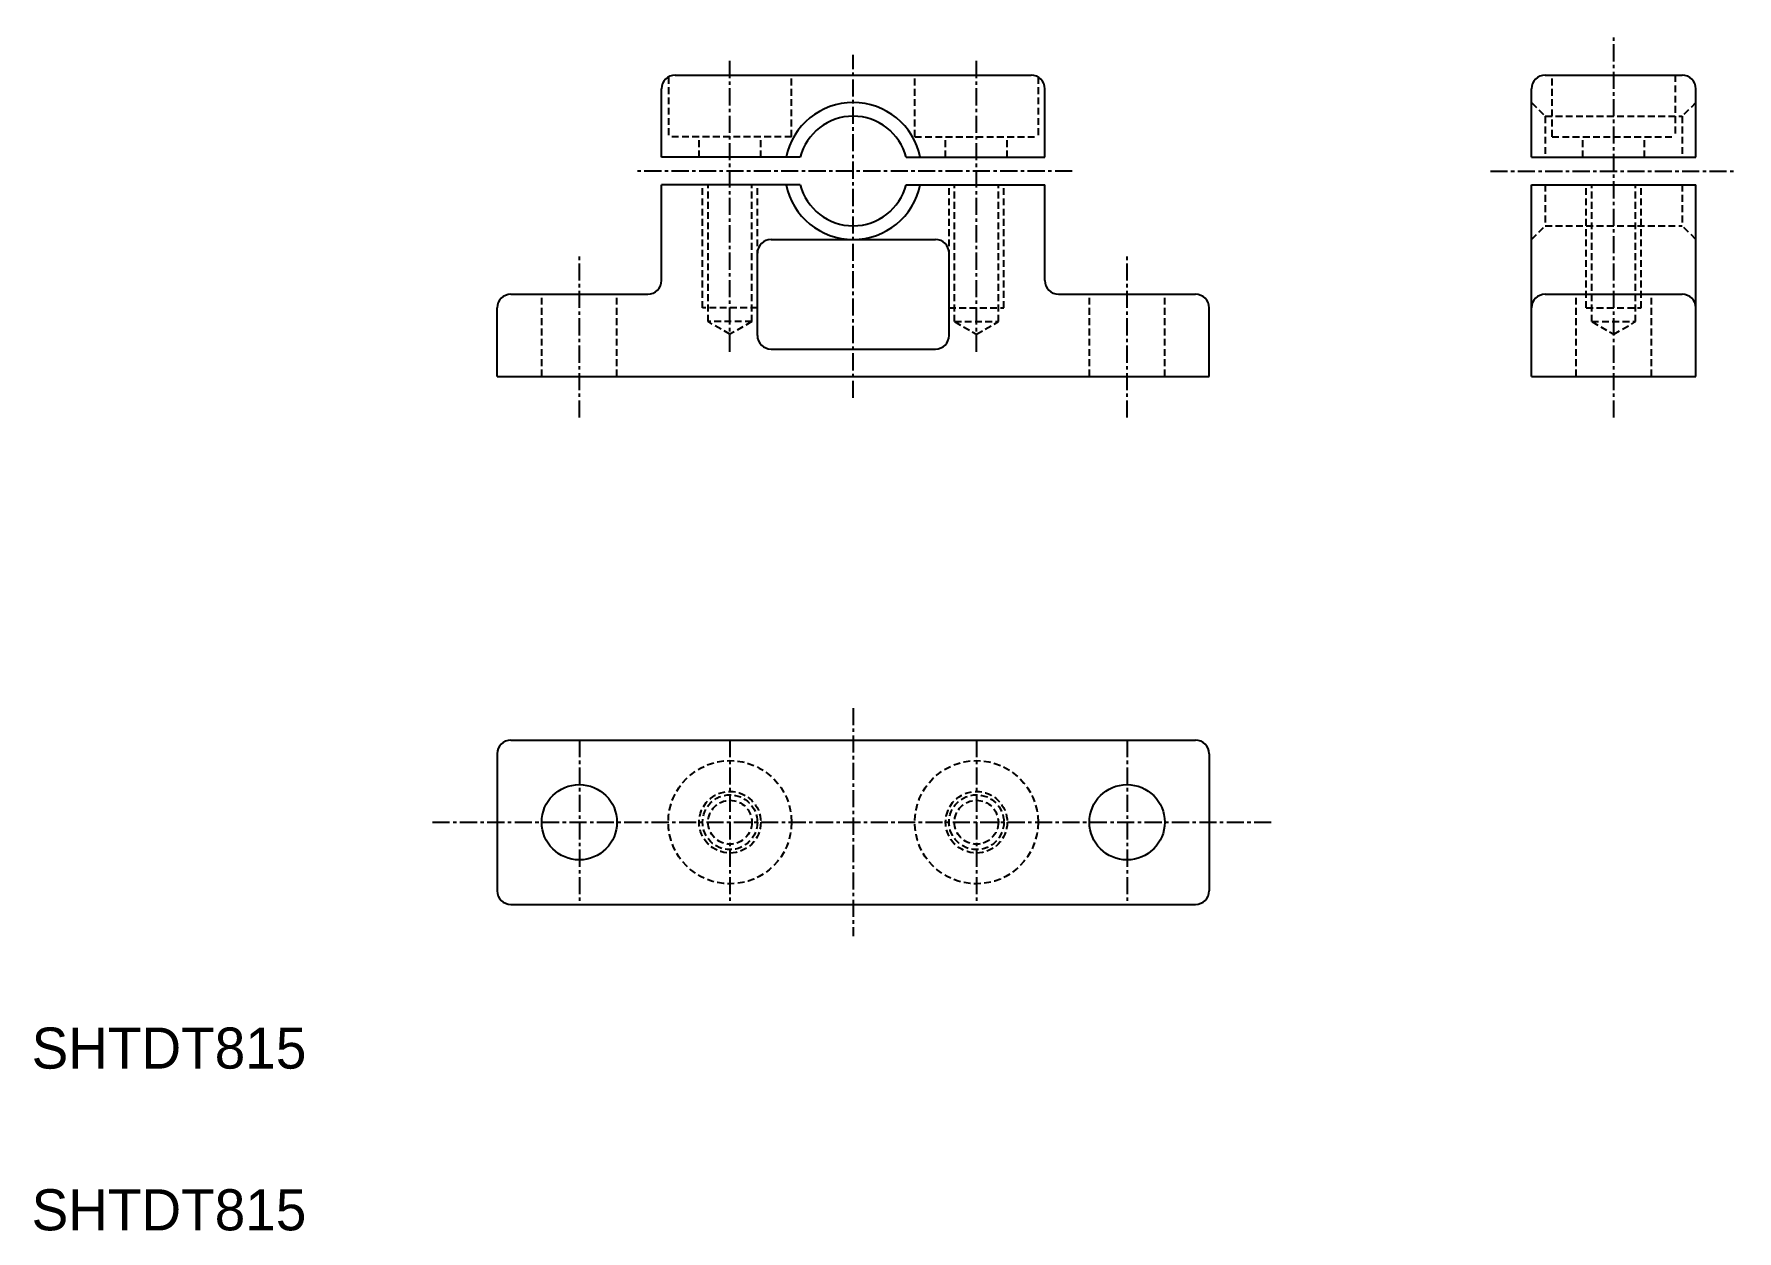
# Model space of a CAD drawing. Extents: x 49 to 174, y 33 to 120.
import ezdxf

# ---------------------------------------------------------------- set-up
doc = ezdxf.new("R2010")
doc.units = 0
doc.linetypes.add('CENTER', pattern=[2, 1.25, -0.25, 0.25, -0.25])
doc.linetypes.add('DASHED', pattern=[0.75, 0.5, -0.25])
doc.layers.get('0').update_dxf_attribs({"linetype": 'CONTINUOUS'})
doc.layers.add('CENTER', color=1, linetype='CENTER')

msp = doc.modelspace()

# ---------------------------------------------------------------- linework, layer by layer
at = {"color": 3, "linetype": 'DASHED'}
for p, q in [((95.62, 117.17), (95.62, 112.8)), ((104.62, 112.8), (104.62, 117.3)), ((113.62, 112.8), (113.62, 117.3)), ((122.62, 117.17), (122.62, 112.8)), ((160.16, 112.8), (160.16, 117.3)), ((169.16, 117.3), (169.16, 112.8)), ((158.66, 115.3), (159.66, 114.3)), ((170.66, 115.3), (169.66, 114.3)), ((159.66, 114.3), (169.66, 114.3)), ((159.66, 114.3), (159.66, 111.3)), ((169.66, 114.3), (169.66, 111.3)), ((104.62, 112.8), (95.62, 112.8)), ((97.87, 111.3), (97.87, 112.8)), ((102.37, 111.3), (102.37, 112.8)), ((113.62, 112.8), (122.62, 112.8)), ((115.87, 111.3), (115.87, 112.8)), ((120.37, 111.3), (120.37, 112.8)), ((160.16, 112.8), (169.16, 112.8)), ((162.41, 111.3), (162.41, 112.8)), ((166.91, 111.3), (166.91, 112.8)), ((98.12, 100.3), (98.12, 109.3)), ((98.52, 99.3), (98.52, 109.3)), ((101.72, 99.3), (101.72, 109.3)), ((102.12, 100.3), (102.12, 109.3)), ((116.12, 100.3), (116.12, 109.3)), ((116.52, 99.3), (116.52, 109.3)), ((119.72, 99.3), (119.72, 109.3)), ((120.12, 100.3), (120.12, 109.3)), ((159.66, 109.3), (159.66, 106.3)), ((162.66, 100.3), (162.66, 109.3)), ((163.06, 99.3), (163.06, 109.3)), ((166.26, 99.3), (166.26, 109.3)), ((166.66, 100.3), (166.66, 109.3)), ((169.66, 109.3), (169.66, 106.3)), ((158.66, 105.3), (159.66, 106.3)), ((159.66, 106.3), (169.66, 106.3)), ((170.66, 105.3), (169.66, 106.3)), ((86.37, 95.3), (86.37, 101.3)), ((91.87, 95.3), (91.87, 101.3)), ((126.37, 95.3), (126.37, 101.3)), ((131.87, 95.3), (131.87, 101.3)), ((161.91, 95.3), (161.91, 101.3)), ((167.41, 95.3), (167.41, 101.3)), ((102.12, 100.3), (98.12, 100.3)), ((116.12, 100.3), (120.12, 100.3)), ((162.66, 100.3), (166.66, 100.3)), ((100.12, 98.38), (98.52, 99.3)), ((101.72, 99.3), (98.52, 99.3)), ((101.72, 99.3), (100.12, 98.38)), ((116.52, 99.3), (118.12, 98.38)), ((116.52, 99.3), (119.72, 99.3)), ((118.12, 98.38), (119.72, 99.3)), ((163.06, 99.3), (164.66, 98.38)), ((163.06, 99.3), (166.26, 99.3)), ((164.66, 98.38), (166.26, 99.3))]:
    msp.add_line(p, q, dxfattribs=at)
at = {"color": 7, "linetype": 'CONTINUOUS'}
for p, q in [((96.12, 117.3), (122.12, 117.3)), ((159.66, 117.3), (169.66, 117.3)), ((95.12, 111.3), (95.12, 116.3)), ((123.12, 111.3), (123.12, 116.3)), ((158.66, 111.3), (158.66, 116.3)), ((170.66, 111.3), (170.66, 116.3)), ((105.24, 111.3), (95.12, 111.3)), ((112.99, 111.3), (123.12, 111.3)), ((158.66, 111.3), (170.66, 111.3)), ((95.12, 102.3), (95.12, 109.3)), ((105.24, 109.3), (95.12, 109.3)), ((112.99, 109.3), (123.12, 109.3)), ((123.12, 102.3), (123.12, 109.3)), ((158.66, 95.3), (158.66, 109.3)), ((158.66, 109.3), (170.66, 109.3)), ((170.66, 95.3), (170.66, 109.3)), ((103.12, 105.3), (115.12, 105.3)), ((102.12, 98.3), (102.12, 104.3)), ((116.12, 98.3), (116.12, 104.3)), ((84.12, 101.3), (94.12, 101.3)), ((124.12, 101.3), (134.12, 101.3)), ((159.66, 101.3), (169.66, 101.3)), ((83.12, 95.3), (83.12, 100.3)), ((135.12, 95.3), (135.12, 100.3)), ((103.12, 97.3), (115.12, 97.3)), ((83.12, 95.3), (135.12, 95.3)), ((158.66, 95.3), (170.66, 95.3)), ((84.12, 68.75), (134.12, 68.75)), ((83.12, 67.75), (83.12, 57.75)), ((135.12, 67.75), (135.12, 57.75)), ((84.12, 56.75), (134.12, 56.75))]:
    msp.add_line(p, q, dxfattribs=at)
at = {"color": 3, "linetype": 'DASHED'}
for centre, radius in [((100.12, 62.75), 4.5), ((118.12, 62.75), 4.5), ((100.12, 62.75), 2.25), ((100.12, 62.75), 2), ((118.12, 62.75), 2.25), ((118.12, 62.75), 2), ((100.12, 62.75), 1.6), ((118.12, 62.75), 1.6)]:
    msp.add_circle(centre, radius, dxfattribs=at)
at = {"color": 7, "linetype": 'CONTINUOUS'}
for centre in [(89.12, 62.75), (129.12, 62.75)]:
    msp.add_circle(centre, 2.75, dxfattribs=at)
for centre, radius, start, end in [((96.12, 116.3), 1, 90, 180), ((122.12, 116.3), 1, 0, 90), ((159.66, 116.3), 1, 90, 180), ((169.66, 116.3), 1, 0, 90), ((109.12, 110.3), 5, 11.537, 168.463), ((109.12, 110.3), 4, 14.4775, 165.5225), ((109.12, 110.3), 5, 191.537, 348.463), ((109.12, 110.3), 4, 194.4775, 345.5225), ((103.12, 104.3), 1, 90, 180), ((115.12, 104.3), 1, 0, 90), ((94.12, 102.3), 1, 270, 0), ((124.12, 102.3), 1, 180, 270), ((84.12, 100.3), 1, 90, 180), ((134.12, 100.3), 1, 0, 90), ((159.66, 100.3), 1, 90, 180), ((169.66, 100.3), 1, 0, 90), ((103.12, 98.3), 1, 180, 270), ((103.12, 98.3), 1, 180, 270), ((115.12, 98.3), 1, 270, 0), ((115.12, 98.3), 1, 270, 0), ((84.12, 67.75), 1, 90, 180), ((134.12, 67.75), 1, 0, 90), ((84.12, 57.75), 1, 180, 270), ((134.12, 57.75), 1, 270, 0)]:
    msp.add_arc(centre, radius, start, end, dxfattribs=at)
at = {"layer": 'CENTER', "color": 1, "linetype": 'CENTER'}
for p, q in [((164.66, 92.3), (164.66, 120.3)), ((100.12, 97.09), (100.12, 118.56)), ((109.12, 93.74), (109.12, 118.79)), ((118.12, 97.09), (118.12, 118.56)), ((125.11, 110.3), (93.12, 110.3)), ((155.66, 110.3), (173.66, 110.3)), ((89.12, 92.3), (89.12, 104.3)), ((129.12, 92.3), (129.12, 104.3)), ((109.12, 71.09), (109.12, 54.42)), ((89.12, 68.75), (89.12, 56.75)), ((100.12, 68.75), (100.12, 56.75)), ((118.12, 68.75), (118.12, 56.75)), ((129.12, 68.75), (129.12, 56.75)), ((78.4, 62.75), (139.84, 62.75))]:
    msp.add_line(p, q, dxfattribs=at)

# ---------------------------------------------------------------- texts
at = {"color": 7, "linetype": 'CONTINUOUS'}
for p in [(49.12, 44.76), (49.12, 32.95)]:
    msp.add_text('SHTDT815', height=3, dxfattribs=at).set_placement(p)

doc.saveas('drawing.dxf')
